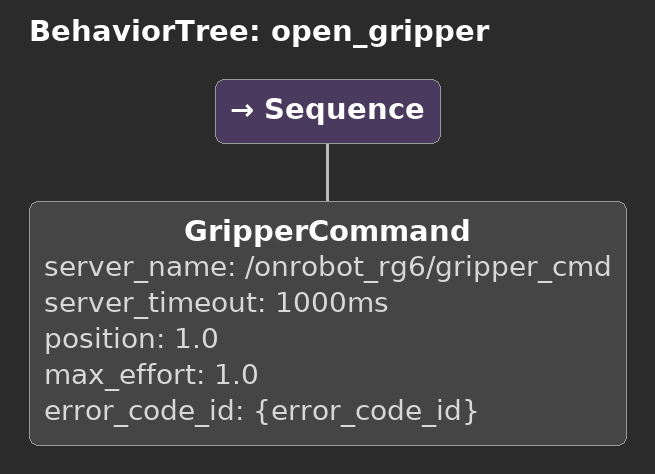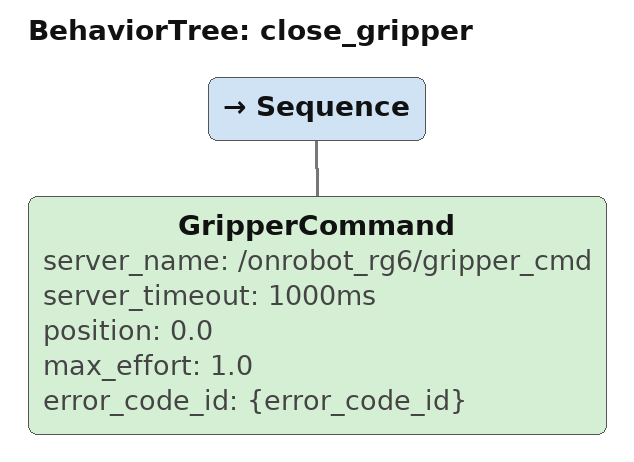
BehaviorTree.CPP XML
<?xml version="1.0" encoding="UTF-8"?>
<root BTCPP_format="4" main_tree_to_execute="open_gripper">
  <BehaviorTree ID="open_gripper">
    <Sequence>
      <!-- Adjust `position` to match your gripper: 0.0=closed, 1.0=open -->
      <GripperCommand server_name="/onrobot_rg6/gripper_cmd"
                      server_timeout="1000ms"
                      position="1.0"
                      max_effort="1.0"
                      error_code_id="{error_code_id}"/>
    </Sequence>
  </BehaviorTree>

  <BehaviorTree ID="close_gripper">
    <Sequence>
      <GripperCommand server_name="/onrobot_rg6/gripper_cmd"
                      server_timeout="1000ms"
                      position="0.0"
                      max_effort="1.0"
                      error_code_id="{error_code_id}"/>
    </Sequence>
  </BehaviorTree>

</root>
